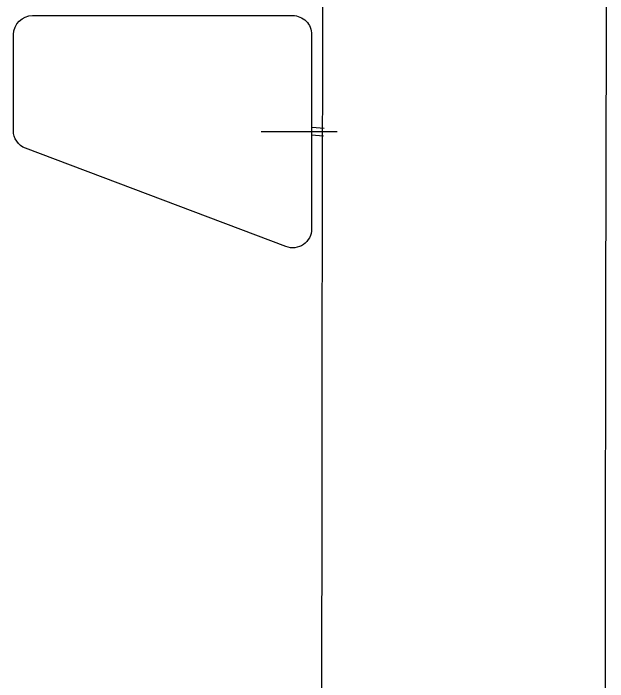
# Model space of a CAD drawing. Extents: x 60782 to 63207, y 58098 to 61529.
# Drawn here: x 62362.3 to 62424.8, y 59585.5 to 59655.8 of the extents above; entities that cross this region are included whole.
import ezdxf

# ---------------------------------------------------------------- set-up
doc = ezdxf.new("R2010")
doc.units = 0
doc.header["$MEASUREMENT"] = 0
doc.layers.get('0').update_dxf_attribs({"linetype": 'CONTINUOUS'})
for name, color, linetype in [('11', 7, 'CONTINUOUS'), ('Dim', 4, 'CONTINUOUS'), ('FAUCET', 4, 'CONTINUOUS')]:
    doc.layers.add(name, color=color, linetype=linetype)

msp = doc.modelspace()

# ---------------------------------------------------------------- linework, layer by layer
for p, q in [((62393.735, 59643.789), (62394.999, 59643.71)), ((62393.687, 59642.978), (62394.948, 59642.899))]:
    msp.add_line(p, q)
at = {"layer": '11', "color": 7}
for points, knots in [([(62395.44, 59416.999), (62395.07, 59455.893), (62394.868, 59502.72), (62394.733, 59596.375), (62394.798, 59643.204), (62395, 59690.031)], [0, 0, 0, 0, 0.5, 0.5, 1, 1, 1, 1]), ([(62424.804, 59690.001), (62424.595, 59643.167), (62424.528, 59596.333), (62424.634, 59525.744), (62424.705, 59501.989), (62424.827, 59478.234)], [0, 0, 0, 0, 0.5, 0.5, 0.7536132, 0.7536132, 0.7536132, 0.7536132])]:
    msp.add_open_spline(points, degree=3, knots=knots, dxfattribs=at)
at = {"layer": 'Dim', "color": 0}
msp.add_line((62396.368, 59643.321), (62388.368, 59643.321), dxfattribs=at)
at = {"layer": 'FAUCET', "color": 0, "flags": 128}
msp.add_lwpolyline([(62393.687, 59633.108, -0.524441), (62390.98, 59631.237), (62363.599, 59641.581, -0.312665), (62362.306, 59643.457), (62362.332, 59653.539, -0.413457), (62364.332, 59655.533), (62391.687, 59655.534, -0.414214), (62393.687, 59653.534)], format="xyb", close=True, dxfattribs=at)

doc.saveas('drawing.dxf')
